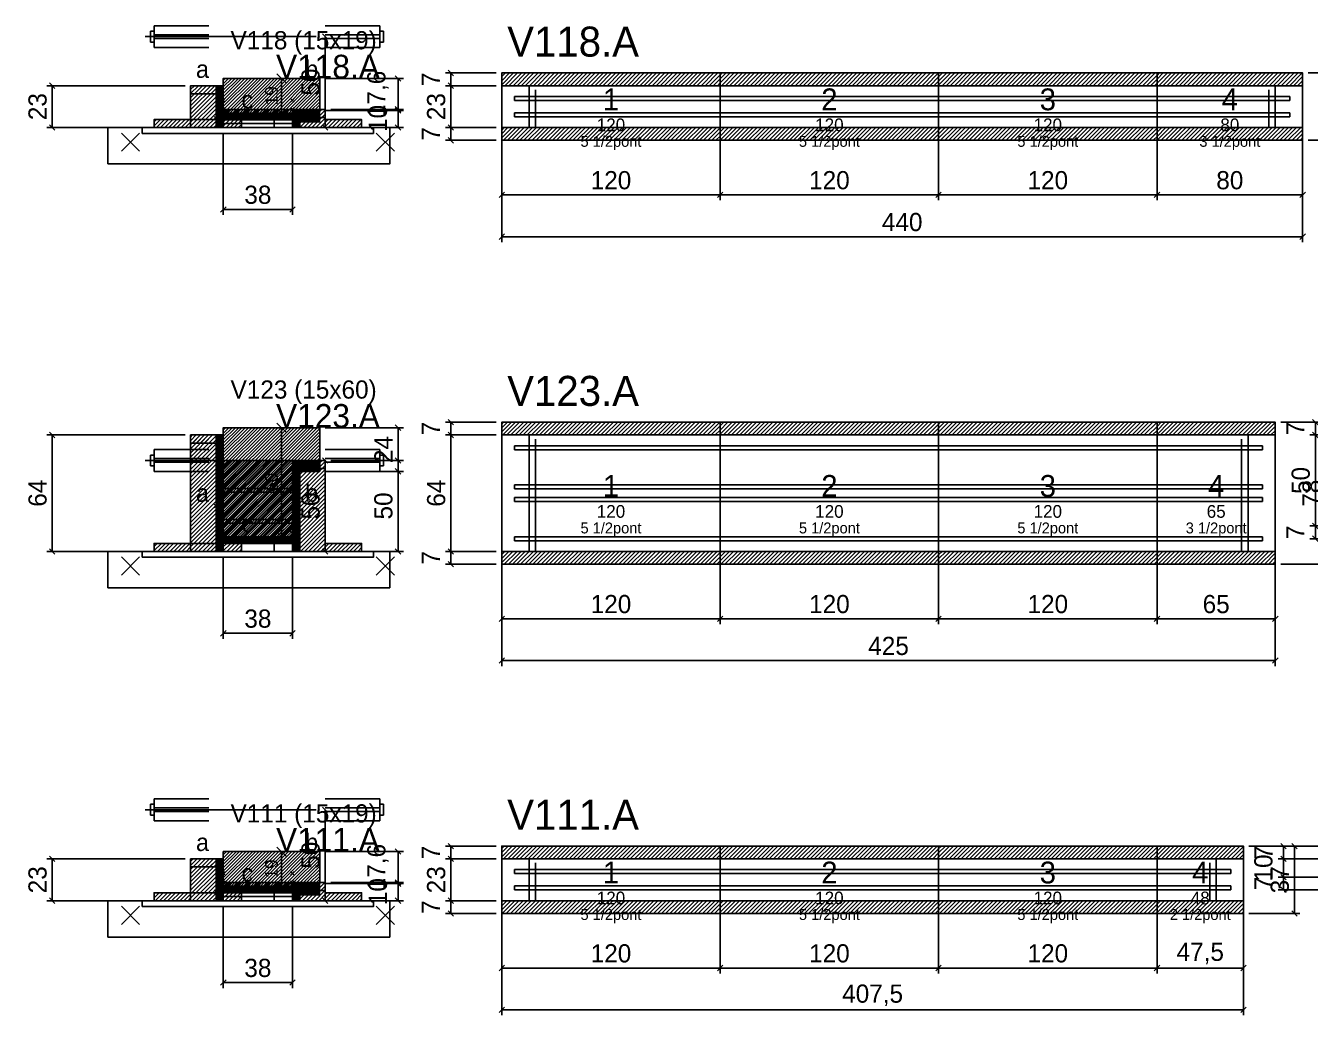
# Model space of a CAD drawing. Extents: x -72 to 3070, y -7480 to 1250.
# Drawn here: x -69 to 637, y -5334 to -4790 of the extents above; entities that cross this region are included whole.
import ezdxf
from ezdxf.enums import TextEntityAlignment as Align

# ---------------------------------------------------------------- set-up
doc = ezdxf.new("R2010")
doc.units = 0
for name, color, linetype in [('5', 5, 'Continuous'), ('BARRA_ANCORAGEM', 126, 'Continuous'), ('barrote', 126, 'Continuous'), ('CONCRETO', 251, 'Continuous'), ('COTA', 241, 'Continuous'), ('Cota Seção (2x)', 241, 'Continuous'), ('detalhes', 7, 'Continuous'), ('Hachura', 251, 'Continuous'), ('HACHURACONCRETO', 251, 'Continuous'), ('Madeira', 126, 'Continuous'), ('NOMENCLATURA', 7, 'Continuous'), ('Painéis', 200, 'Continuous'), ('presilha', 224, 'Continuous'), ('SARR_2.2x7', 40, 'Continuous'), ('SARR_3.5x7', 81, 'Continuous'), ('SARRAFO_2_2X7', 40, 'Continuous'), ('SCO-___-LAJ', 224, 'Continuous'), ('TENSOR', 224, 'Continuous'), ('texto', 7, 'Continuous'), ('Texto Seção', 7, 'Continuous')]:
    doc.layers.add(name, color=color, linetype=linetype)
doc.dimstyles.new('PAINEL', dxfattribs={"dimtxt": 10, "dimasz": 3, "dimexe": 3, "dimexo": 3, "dimgap": 3, "dimtad": 1, "dimblk": 'OBLIQUE', "dimblk1": 'OBLIQUE', "dimcen": 2.5, "dimclrd": 4, "dimclre": 4, "dimclrt": 240, "dimazin": 3, "dimtfac": 1, "dimtmove": 0, "dimatfit": 3})
doc.dimstyles.new('SECAO2X', dxfattribs={"dimtxt": 7, "dimasz": 5, "dimexe": 3, "dimexo": 3, "dimgap": 2, "dimtad": 3, "dimblk": 'OBLIQUE', "dimblk1": 'OBLIQUE', "dimcen": 2.5, "dimclrd": 4, "dimclre": 4, "dimclrt": 1, "dimazin": 3, "dimtfac": 1, "dimtmove": 0, "dimatfit": 3})

# ---------------------------------------------------------------- blocks, each defined once
blk = doc.blocks.new('PAR_ESQ')
for p, q in [((-1, -1), (1, 1)), ((-1, 1), (1, -1))]:
    blk.add_line(p, q)
blk = doc.blocks.new('PAR_FUNDO_ESQ')
for p, q in [((-1, -1), (1, 1)), ((-1, 1), (1, -1))]:
    blk.add_line(p, q)
blk = doc.blocks.new('PAR_FUNDO_DIR')
for p, q in [((-1, -1), (1, 1)), ((-1, 1), (1, -1))]:
    blk.add_line(p, q)
blk = doc.blocks.new('par_int_esq')
for p, q in [((-1, -1), (1, 1)), ((-1, 1), (1, -1))]:
    blk.add_line(p, q)
blk = doc.blocks.new('par_int_dir')
for p, q in [((-1, -1), (1, 1)), ((-1, 1), (1, -1))]:
    blk.add_line(p, q)
blk = doc.blocks.new('_OBLIQUE')
at = {"color": 0, "linetype": 'BYBLOCK'}
blk.add_line((-0.5, -0.5), (0.5, 0.5), dxfattribs=at)

msp = doc.modelspace()

# ---------------------------------------------------------------- hatches: boundary and pattern name
at = {"layer": 'COTA'}
h = msp.add_hatch(dxfattribs=at)
h.set_pattern_fill('ANSI31', scale=0.4)
h.paths.add_polyline_path([(40, -4838), (40, -4819), (93, -4819), (93, -4836.6), (78, -4836.6), (78, -4838)])
h = msp.add_hatch(dxfattribs=at)
h.set_pattern_fill('ANSI31', scale=0.5)
h.paths.add_polyline_path([(193, -4823), (313, -4823), (313, -4816), (193, -4816)])
h = msp.add_hatch(dxfattribs=at)
h.set_pattern_fill('ANSI31', scale=0.5)
h.paths.add_polyline_path([(313, -4823), (433, -4823), (433, -4816), (313, -4816)])
h = msp.add_hatch(dxfattribs=at)
h.set_pattern_fill('ANSI31', scale=0.5)
h.paths.add_polyline_path([(433, -4823), (553, -4823), (553, -4816), (433, -4816)])
h = msp.add_hatch(dxfattribs=at)
h.set_pattern_fill('ANSI31', scale=0.5)
h.paths.add_polyline_path([(553, -4823), (633, -4823), (633, -4816), (553, -4816)])
h = msp.add_hatch(dxfattribs=at)
h.set_pattern_fill('ANSI31', scale=0.5)
h.paths.add_polyline_path([(193, -4853), (313, -4853), (313, -4846), (193, -4846)])
h = msp.add_hatch(dxfattribs=at)
h.set_pattern_fill('ANSI31', scale=0.5)
h.paths.add_polyline_path([(313, -4853), (433, -4853), (433, -4846), (313, -4846)])
h = msp.add_hatch(dxfattribs=at)
h.set_pattern_fill('ANSI31', scale=0.5)
h.paths.add_polyline_path([(433, -4853), (553, -4853), (553, -4846), (433, -4846)])
h = msp.add_hatch(dxfattribs=at)
h.set_pattern_fill('ANSI31', scale=0.5)
h.paths.add_polyline_path([(553, -4853), (633, -4853), (633, -4846), (553, -4846)])
h = msp.add_hatch(dxfattribs=at)
h.set_pattern_fill('ANSI31', scale=0.4)
h.paths.add_polyline_path([(40, -5071), (40, -5011), (93, -5011), (93, -5035), (78, -5035), (78, -5071)])
h = msp.add_hatch(dxfattribs=at)
h.set_pattern_fill('ANSI31', scale=0.5)
h.paths.add_polyline_path([(193, -5015), (313, -5015), (313, -5008), (193, -5008)])
h = msp.add_hatch(dxfattribs=at)
h.set_pattern_fill('ANSI31', scale=0.5)
h.paths.add_polyline_path([(313, -5015), (433, -5015), (433, -5008), (313, -5008)])
h = msp.add_hatch(dxfattribs=at)
h.set_pattern_fill('ANSI31', scale=0.5)
h.paths.add_polyline_path([(433, -5015), (553, -5015), (553, -5008), (433, -5008)])
h = msp.add_hatch(dxfattribs=at)
h.set_pattern_fill('ANSI31', scale=0.5)
h.paths.add_polyline_path([(553, -5015), (618, -5015), (618, -5008), (553, -5008)])
h = msp.add_hatch(dxfattribs=at)
h.set_pattern_fill('ANSI31', scale=0.5)
h.paths.add_polyline_path([(193, -5086), (313, -5086), (313, -5079), (193, -5079)])
h = msp.add_hatch(dxfattribs=at)
h.set_pattern_fill('ANSI31', scale=0.5)
h.paths.add_polyline_path([(313, -5086), (433, -5086), (433, -5079), (313, -5079)])
h = msp.add_hatch(dxfattribs=at)
h.set_pattern_fill('ANSI31', scale=0.5)
h.paths.add_polyline_path([(433, -5086), (553, -5086), (553, -5079), (433, -5079)])
h = msp.add_hatch(dxfattribs=at)
h.set_pattern_fill('ANSI31', scale=0.5)
h.paths.add_polyline_path([(553, -5086), (618, -5086), (618, -5079), (553, -5079)])
h = msp.add_hatch(dxfattribs=at)
h.set_pattern_fill('ANSI31', scale=0.5)
h.paths.add_polyline_path([(193, -5248), (313, -5248), (313, -5241), (193, -5241)])
h = msp.add_hatch(dxfattribs=at)
h.set_pattern_fill('ANSI31', scale=0.5)
h.paths.add_polyline_path([(313, -5248), (433, -5248), (433, -5241), (313, -5241)])
h = msp.add_hatch(dxfattribs=at)
h.set_pattern_fill('ANSI31', scale=0.5)
h.paths.add_polyline_path([(433, -5248), (553, -5248), (553, -5241), (433, -5241)])
h = msp.add_hatch(dxfattribs=at)
h.set_pattern_fill('ANSI31', scale=0.5)
h.paths.add_polyline_path([(553, -5248), (600.5, -5248), (600.5, -5241), (553, -5241)])
h = msp.add_hatch(dxfattribs=at)
h.set_pattern_fill('ANSI31', scale=0.4)
h.paths.add_polyline_path([(40, -5263), (40, -5244), (93, -5244), (93, -5261.6), (78, -5261.6), (78, -5263)])
h = msp.add_hatch(dxfattribs=at)
h.set_pattern_fill('ANSI31', scale=0.5)
h.paths.add_polyline_path([(193, -5278), (313, -5278), (313, -5271), (193, -5271)])
h = msp.add_hatch(dxfattribs=at)
h.set_pattern_fill('ANSI31', scale=0.5)
h.paths.add_polyline_path([(313, -5278), (433, -5278), (433, -5271), (313, -5271)])
h = msp.add_hatch(dxfattribs=at)
h.set_pattern_fill('ANSI31', scale=0.5)
h.paths.add_polyline_path([(433, -5278), (553, -5278), (553, -5271), (433, -5271)])
h = msp.add_hatch(dxfattribs=at)
h.set_pattern_fill('ANSI31', scale=0.5)
h.paths.add_polyline_path([(553, -5278), (600.5, -5278), (600.5, -5271), (553, -5271)])
at = {"layer": 'Hachura'}
h = msp.add_hatch(dxfattribs=at)
h.set_pattern_fill('ANSI31', scale=0.5)
h.paths.add_polyline_path([(22, -4846), (36, -4846), (36, -4823), (22, -4823)])
h = msp.add_hatch(dxfattribs=at)
h.set_pattern_fill('ANSI31', scale=0.5)
h.paths.add_polyline_path([(22, -4827.4), (36, -4827.4), (36, -4823), (22, -4823)])
h = msp.add_hatch(dxfattribs=at)
h.set_pattern_fill('SOLID')
h.paths.add_polyline_path([(36, -4846), (40, -4846), (40, -4823), (36, -4823)])
h = msp.add_hatch(dxfattribs=at)
h.set_pattern_fill('ANSI31', scale=0.5)
h.paths.add_polyline_path([(2, -4846), (22, -4846), (22, -4841.6), (2, -4841.6)])
h = msp.add_hatch(dxfattribs=at)
h.set_pattern_fill('SOLID')
h.paths.add_polyline_path([(40, -4841.6), (78, -4841.6), (78, -4838), (40, -4838)])
h = msp.add_hatch(dxfattribs=at)
h.set_pattern_fill('ANSI31', scale=0.5)
h.paths.add_polyline_path([(40, -4846), (50, -4846), (50, -4841.6), (40, -4841.6)])
h = msp.add_hatch(dxfattribs=at)
h.set_pattern_fill('SOLID')
h.paths.add_polyline_path([(78, -4846), (82, -4846), (82, -4836), (78, -4836)])
h = msp.add_hatch(dxfattribs=at)
h.set_pattern_fill('SOLID')
h.paths.add_polyline_path([(78, -4836), (93, -4836), (93, -4843), (78, -4843)])
h = msp.add_hatch(dxfattribs=at)
h.set_pattern_fill('ANSI31', scale=0.5)
h.paths.add_polyline_path([(82, -4846), (96, -4846), (96, -4836), (82, -4836)])
h = msp.add_hatch(dxfattribs=at)
h.set_pattern_fill('ANSI31', scale=0.5)
h.paths.add_polyline_path([(82, -4840.4), (96, -4840.4), (96, -4836), (82, -4836)])
h = msp.add_hatch(dxfattribs=at)
h.set_pattern_fill('ANSI31', scale=0.5)
h.paths.add_polyline_path([(96, -4846), (116, -4846), (116, -4841.6), (96, -4841.6)])
h = msp.add_hatch(dxfattribs=at)
h.set_pattern_fill('ANSI31', scale=0.5)
h.paths.add_polyline_path([(22, -5079), (36, -5079), (36, -5015), (22, -5015)])
h = msp.add_hatch(dxfattribs=at)
h.set_pattern_fill('ANSI31', scale=0.5)
h.paths.add_polyline_path([(22, -5019.4), (36, -5019.4), (36, -5015), (22, -5015)])
h = msp.add_hatch(dxfattribs=at)
h.set_pattern_fill('SOLID')
h.paths.add_polyline_path([(36, -5079), (40, -5079), (40, -5015), (36, -5015)])
h = msp.add_hatch(dxfattribs=at)
h.set_pattern_fill('SOLID')
h.paths.add_polyline_path([(78, -5079), (82, -5079), (82, -5029), (78, -5029)])
h = msp.add_hatch(dxfattribs=at)
h.set_pattern_fill('SOLID')
h.paths.add_polyline_path([(78, -5029), (93, -5029), (93, -5035), (78, -5035)])
h = msp.add_hatch(dxfattribs=at)
h.set_pattern_fill('ANSI31', scale=0.5)
h.paths.add_polyline_path([(82, -5079), (96, -5079), (96, -5029), (82, -5029)])
h = msp.add_hatch(dxfattribs=at)
h.set_pattern_fill('ANSI31', scale=0.5)
h.paths.add_polyline_path([(82, -5033.4), (96, -5033.4), (96, -5029), (82, -5029)])
h = msp.add_hatch(dxfattribs=at)
h.set_pattern_fill('SOLID')
h.paths.add_polyline_path([(40, -5074.6), (78, -5074.6), (78, -5071), (40, -5071)])
h = msp.add_hatch(dxfattribs=at)
h.set_pattern_fill('ANSI31', scale=0.5)
h.paths.add_polyline_path([(2, -5079), (22, -5079), (22, -5074.6), (2, -5074.6)])
h = msp.add_hatch(dxfattribs=at)
h.set_pattern_fill('ANSI31', scale=0.5)
h.paths.add_polyline_path([(40, -5079), (50, -5079), (50, -5074.6), (40, -5074.6)])
h = msp.add_hatch(dxfattribs=at)
h.set_pattern_fill('ANSI31', scale=0.5)
h.paths.add_polyline_path([(96, -5079), (116, -5079), (116, -5074.6), (96, -5074.6)])
h = msp.add_hatch(dxfattribs=at)
h.set_pattern_fill('ANSI31', scale=0.5)
h.paths.add_polyline_path([(22, -5271), (36, -5271), (36, -5248), (22, -5248)])
h = msp.add_hatch(dxfattribs=at)
h.set_pattern_fill('ANSI31', scale=0.5)
h.paths.add_polyline_path([(22, -5252.4), (36, -5252.4), (36, -5248), (22, -5248)])
h = msp.add_hatch(dxfattribs=at)
h.set_pattern_fill('SOLID')
h.paths.add_polyline_path([(36, -5271), (40, -5271), (40, -5248), (36, -5248)])
h = msp.add_hatch(dxfattribs=at)
h.set_pattern_fill('SOLID')
h.paths.add_polyline_path([(40, -5266.6), (78, -5266.6), (78, -5263), (40, -5263)])
h = msp.add_hatch(dxfattribs=at)
h.set_pattern_fill('SOLID')
h.paths.add_polyline_path([(78, -5271), (82, -5271), (82, -5261), (78, -5261)])
h = msp.add_hatch(dxfattribs=at)
h.set_pattern_fill('SOLID')
h.paths.add_polyline_path([(78, -5261), (93, -5261), (93, -5268), (78, -5268)])
h = msp.add_hatch(dxfattribs=at)
h.set_pattern_fill('ANSI31', scale=0.5)
h.paths.add_polyline_path([(82, -5271), (96, -5271), (96, -5261), (82, -5261)])
h = msp.add_hatch(dxfattribs=at)
h.set_pattern_fill('ANSI31', scale=0.5)
h.paths.add_polyline_path([(82, -5265.4), (96, -5265.4), (96, -5261), (82, -5261)])
h = msp.add_hatch(dxfattribs=at)
h.set_pattern_fill('ANSI31', scale=0.5)
h.paths.add_polyline_path([(2, -5271), (22, -5271), (22, -5266.6), (2, -5266.6)])
h = msp.add_hatch(dxfattribs=at)
h.set_pattern_fill('ANSI31', scale=0.5)
h.paths.add_polyline_path([(40, -5271), (50, -5271), (50, -5266.6), (40, -5266.6)])
h = msp.add_hatch(dxfattribs=at)
h.set_pattern_fill('ANSI31', scale=0.5)
h.paths.add_polyline_path([(96, -5271), (116, -5271), (116, -5266.6), (96, -5266.6)])
at = {"layer": 'HACHURACONCRETO'}
h = msp.add_hatch(dxfattribs=at)
h.set_pattern_fill('ANSI31', scale=0.3)
h.paths.add_polyline_path([(40, -4841.6), (78, -4841.6), (78, -4836), (40, -4836)])
h = msp.add_hatch(dxfattribs=at)
h.set_pattern_fill('ANSI31', scale=0.3)
h.paths.add_polyline_path([(40, -5074.6), (78, -5074.6), (78, -5029), (40, -5029)])
h = msp.add_hatch(dxfattribs=at)
h.set_pattern_fill('ANSI31', scale=0.3)
h.paths.add_polyline_path([(40, -5266.6), (78, -5266.6), (78, -5261), (40, -5261)])

# ---------------------------------------------------------------- linework, layer by layer
for p, q in [((2, -4790), (32, -4790)), ((2, -4790), (2, -4802)), ((96, -4790), (126, -4790)), ((126, -4790), (126, -4802)), ((0, -4793), (0, -4799)), ((2, -4793), (0, -4793)), ((2, -4799), (0, -4799)), ((2, -4795), (32, -4795)), ((2, -4797), (32, -4797)), ((96, -4795), (126, -4795)), ((96, -4797), (126, -4797)), ((126, -4793), (128, -4793)), ((126, -4799), (128, -4799)), ((128, -4793), (128, -4799)), ((2, -4802), (32, -4802)), ((96, -4802), (126, -4802)), ((2, -5023), (32, -5023)), ((2, -5023), (2, -5035)), ((96, -5023), (126, -5023)), ((126, -5023), (126, -5035)), ((0, -5026), (0, -5032)), ((2, -5026), (0, -5026)), ((2, -5032), (0, -5032)), ((2, -5028), (32, -5028)), ((2, -5030), (32, -5030)), ((96, -5028), (126, -5028)), ((96, -5030), (126, -5030)), ((126, -5026), (128, -5026)), ((126, -5032), (128, -5032)), ((128, -5026), (128, -5032)), ((2, -5035), (32, -5035)), ((96, -5035), (126, -5035)), ((2, -5215), (32, -5215)), ((2, -5215), (2, -5227)), ((96, -5215), (126, -5215)), ((126, -5215), (126, -5227)), ((0, -5218), (0, -5224)), ((2, -5218), (0, -5218)), ((2, -5220), (32, -5220)), ((2, -5222), (32, -5222)), ((96, -5220), (126, -5220)), ((96, -5222), (126, -5222)), ((126, -5218), (128, -5218)), ((128, -5218), (128, -5224)), ((2, -5224), (0, -5224)), ((2, -5227), (32, -5227)), ((96, -5227), (126, -5227)), ((126, -5224), (128, -5224))]:
    msp.add_line(p, q)
at = {"layer": 'BARRA_ANCORAGEM'}
for p, q in [((40, -4838.3), (78, -4838.3)), ((40, -4840.3), (40, -4838.3)), ((40, -4840.3), (78, -4840.3)), ((78, -4840.3), (78, -4838.3)), ((40, -4841.7), (78, -4841.7)), ((40, -4843.7), (40, -4841.7)), ((40, -4843.7), (78, -4843.7)), ((78, -4843.7), (78, -4841.7)), ((40, -5044.5), (78, -5044.5)), ((40, -5046.5), (40, -5044.5)), ((78, -5046.5), (78, -5044.5)), ((40, -5046.5), (78, -5046.5)), ((40, -5061.5), (78, -5061.5)), ((40, -5063.5), (40, -5061.5)), ((40, -5063.5), (78, -5063.5)), ((78, -5063.5), (78, -5061.5)), ((40, -5263.3), (78, -5263.3)), ((40, -5265.3), (40, -5263.3)), ((78, -5265.3), (78, -5263.3)), ((40, -5265.3), (78, -5265.3)), ((40, -5266.7), (78, -5266.7)), ((40, -5268.7), (40, -5266.7)), ((40, -5268.7), (78, -5268.7)), ((78, -5268.7), (78, -5266.7))]:
    msp.add_line(p, q, dxfattribs=at)
at = {"layer": 'barrote'}
for points in [[(-23.5, -4866), (131.5, -4866), (131.5, -4846), (-23.5, -4846)], [(-23.5, -5099), (131.5, -5099), (131.5, -5079), (-23.5, -5079)], [(-23.5, -5291), (131.5, -5291), (131.5, -5271), (-23.5, -5271)]]:
    msp.add_lwpolyline(points, close=True, dxfattribs=at)
at = {"layer": 'CONCRETO'}
for points in [[(40, -4838), (40, -4819), (93, -4819), (93, -4836.6), (78, -4836.6), (78, -4838)], [(40, -5071), (40, -5011), (93, -5011), (93, -5035), (78, -5035), (78, -5071)], [(40, -5263), (40, -5244), (93, -5244), (93, -5261.6), (78, -5261.6), (78, -5263)]]:
    msp.add_lwpolyline(points, close=True, dxfattribs=at)
at = {"layer": 'HACHURACONCRETO'}
for points in [[(40, -4841.6), (78, -4841.6), (78, -4836), (40, -4836)], [(40, -5074.6), (78, -5074.6), (78, -5029), (40, -5029)], [(40, -5266.6), (78, -5266.6), (78, -5261), (40, -5261)]]:
    msp.add_lwpolyline(points, close=True, dxfattribs=at)
at = {"layer": 'Madeira'}
for points in [[(22, -4846), (36, -4846), (36, -4823), (22, -4823)], [(22, -4827.4), (36, -4827.4), (36, -4823), (22, -4823)], [(2, -4846), (22, -4846), (22, -4841.6), (2, -4841.6)], [(22, -4846), (36, -4846), (36, -4841.6), (22, -4841.6)], [(40, -4846), (50, -4846), (50, -4841.6), (40, -4841.6)], [(68, -4846), (78, -4846), (78, -4841.6), (68, -4841.6)], [(82, -4846), (96, -4846), (96, -4836), (82, -4836)], [(82, -4840.4), (96, -4840.4), (96, -4836), (82, -4836)], [(96, -4846), (116, -4846), (116, -4841.6), (96, -4841.6)], [(22, -5079), (36, -5079), (36, -5015), (22, -5015)], [(22, -5019.4), (36, -5019.4), (36, -5015), (22, -5015)], [(82, -5079), (96, -5079), (96, -5029), (82, -5029)], [(82, -5033.4), (96, -5033.4), (96, -5029), (82, -5029)], [(2, -5079), (22, -5079), (22, -5074.6), (2, -5074.6)], [(22, -5079), (36, -5079), (36, -5074.6), (22, -5074.6)], [(40, -5079), (50, -5079), (50, -5074.6), (40, -5074.6)], [(68, -5079), (78, -5079), (78, -5074.6), (68, -5074.6)], [(96, -5079), (116, -5079), (116, -5074.6), (96, -5074.6)], [(22, -5271), (36, -5271), (36, -5248), (22, -5248)], [(22, -5252.4), (36, -5252.4), (36, -5248), (22, -5248)], [(82, -5271), (96, -5271), (96, -5261), (82, -5261)], [(82, -5265.4), (96, -5265.4), (96, -5261), (82, -5261)], [(2, -5271), (22, -5271), (22, -5266.6), (2, -5266.6)], [(22, -5271), (36, -5271), (36, -5266.6), (22, -5266.6)], [(40, -5271), (50, -5271), (50, -5266.6), (40, -5266.6)], [(68, -5271), (78, -5271), (78, -5266.6), (68, -5266.6)], [(96, -5271), (116, -5271), (116, -5266.6), (96, -5266.6)]]:
    msp.add_lwpolyline(points, close=True, dxfattribs=at)
at = {"layer": 'Painéis'}
for p, q in [((193, -4823), (313, -4823)), ((193, -4846), (193, -4823)), ((313, -4846), (313, -4823)), ((313, -4846), (313, -4823)), ((313, -4823), (433, -4823)), ((313, -4846), (313, -4823)), ((433, -4846), (433, -4823)), ((433, -4846), (433, -4823)), ((433, -4823), (553, -4823)), ((433, -4846), (433, -4823)), ((553, -4846), (553, -4823)), ((553, -4846), (553, -4823)), ((553, -4823), (633, -4823)), ((553, -4846), (553, -4823)), ((633, -4846), (633, -4823)), ((193, -4846), (313, -4846)), ((313, -4846), (433, -4846)), ((433, -4846), (553, -4846)), ((553, -4846), (633, -4846)), ((193, -5015), (313, -5015)), ((193, -5079), (193, -5015)), ((313, -5079), (313, -5015)), ((313, -5079), (313, -5015)), ((313, -5015), (433, -5015)), ((313, -5079), (313, -5015)), ((433, -5079), (433, -5015)), ((433, -5079), (433, -5015)), ((433, -5015), (553, -5015)), ((433, -5079), (433, -5015)), ((553, -5079), (553, -5015)), ((553, -5079), (553, -5015)), ((553, -5015), (618, -5015)), ((553, -5079), (553, -5015)), ((618, -5079), (618, -5015)), ((193, -5079), (313, -5079)), ((313, -5079), (433, -5079)), ((433, -5079), (553, -5079)), ((553, -5079), (618, -5079)), ((193, -5248), (313, -5248)), ((193, -5271), (193, -5248)), ((313, -5271), (313, -5248)), ((313, -5271), (313, -5248)), ((313, -5248), (433, -5248)), ((313, -5271), (313, -5248)), ((433, -5271), (433, -5248)), ((433, -5271), (433, -5248)), ((433, -5248), (553, -5248)), ((433, -5271), (433, -5248)), ((553, -5271), (553, -5248)), ((553, -5271), (553, -5248)), ((553, -5248), (600.5, -5248)), ((553, -5271), (553, -5248)), ((600.5, -5271), (600.5, -5248)), ((193, -5271), (313, -5271)), ((313, -5271), (433, -5271)), ((433, -5271), (553, -5271)), ((553, -5271), (600.5, -5271))]:
    msp.add_line(p, q, dxfattribs=at)
for points in [[(36, -4846), (40, -4846), (40, -4823), (36, -4823)], [(40, -4841.6), (78, -4841.6), (78, -4838), (40, -4838)], [(78, -4846), (82, -4846), (82, -4836), (78, -4836)], [(78, -4836), (93, -4836), (93, -4836.6), (78, -4836.6)], [(36, -5079), (40, -5079), (40, -5015), (36, -5015)], [(78, -5079), (82, -5079), (82, -5029), (78, -5029)], [(78, -5029), (93, -5029), (93, -5035), (78, -5035)], [(40, -5074.6), (78, -5074.6), (78, -5071), (40, -5071)], [(36, -5271), (40, -5271), (40, -5248), (36, -5248)], [(40, -5266.6), (78, -5266.6), (78, -5263), (40, -5263)], [(78, -5271), (82, -5271), (82, -5261), (78, -5261)], [(78, -5261), (93, -5261), (93, -5261.6), (78, -5261.6)]]:
    msp.add_lwpolyline(points, close=True, dxfattribs=at)
at = {"layer": 'presilha'}
for p, q in [((-16, -4859), (-6, -4849)), ((-16, -4849), (-6, -4859)), ((124, -4859), (134, -4849)), ((124, -4849), (134, -4859)), ((-16, -5092), (-6, -5082)), ((-16, -5082), (-6, -5092)), ((124, -5092), (134, -5082)), ((124, -5082), (134, -5092)), ((-16, -5284), (-6, -5274)), ((-16, -5274), (-6, -5284)), ((124, -5284), (134, -5274)), ((124, -5274), (134, -5284))]:
    msp.add_line(p, q, dxfattribs=at)
at = {"layer": 'SARR_2.2x7'}
for p, q in [((200, -4828.9), (313, -4828.9)), ((200, -4831.1), (200, -4828.9)), ((200, -4831.1), (313, -4831.1)), ((313, -4831.1), (313, -4828.9)), ((313, -4828.9), (433, -4828.9)), ((313, -4831.1), (313, -4828.9)), ((313, -4831.1), (433, -4831.1)), ((433, -4831.1), (433, -4828.9)), ((433, -4828.9), (553, -4828.9)), ((433, -4831.1), (433, -4828.9)), ((433, -4831.1), (553, -4831.1)), ((553, -4831.1), (553, -4828.9)), ((553, -4828.9), (626, -4828.9)), ((553, -4831.1), (553, -4828.9)), ((553, -4831.1), (626, -4831.1)), ((626, -4831.1), (626, -4828.9)), ((200, -4837.9), (313, -4837.9)), ((200, -4840.1), (200, -4837.9)), ((200, -4840.1), (313, -4840.1)), ((313, -4840.1), (313, -4837.9)), ((313, -4837.9), (433, -4837.9)), ((313, -4840.1), (313, -4837.9)), ((313, -4840.1), (433, -4840.1)), ((433, -4840.1), (433, -4837.9)), ((433, -4837.9), (553, -4837.9)), ((433, -4840.1), (433, -4837.9)), ((433, -4840.1), (553, -4840.1)), ((553, -4840.1), (553, -4837.9)), ((553, -4837.9), (626, -4837.9)), ((553, -4840.1), (553, -4837.9)), ((553, -4840.1), (626, -4840.1)), ((626, -4840.1), (626, -4837.9)), ((200, -5020.9), (313, -5020.9)), ((200, -5023.1), (200, -5020.9)), ((200, -5023.1), (313, -5023.1)), ((313, -5023.1), (313, -5020.9)), ((313, -5020.9), (433, -5020.9)), ((313, -5023.1), (313, -5020.9)), ((313, -5023.1), (433, -5023.1)), ((433, -5023.1), (433, -5020.9)), ((433, -5020.9), (553, -5020.9)), ((433, -5023.1), (433, -5020.9)), ((433, -5023.1), (553, -5023.1)), ((553, -5023.1), (553, -5020.9)), ((553, -5020.9), (611, -5020.9)), ((553, -5023.1), (553, -5020.9)), ((553, -5023.1), (611, -5023.1)), ((611, -5023.1), (611, -5020.9)), ((200, -5042.4), (313, -5042.4)), ((200, -5044.6), (200, -5042.4)), ((200, -5044.6), (313, -5044.6)), ((313, -5044.6), (313, -5042.4)), ((313, -5042.4), (433, -5042.4)), ((313, -5044.6), (313, -5042.4)), ((313, -5044.6), (433, -5044.6)), ((433, -5044.6), (433, -5042.4)), ((433, -5042.4), (553, -5042.4)), ((433, -5044.6), (433, -5042.4)), ((433, -5044.6), (553, -5044.6)), ((553, -5044.6), (553, -5042.4)), ((553, -5042.4), (611, -5042.4)), ((553, -5044.6), (553, -5042.4)), ((553, -5044.6), (611, -5044.6)), ((611, -5044.6), (611, -5042.4)), ((200, -5049.4), (313, -5049.4)), ((200, -5051.6), (200, -5049.4)), ((200, -5051.6), (313, -5051.6)), ((313, -5051.6), (313, -5049.4)), ((313, -5049.4), (433, -5049.4)), ((313, -5051.6), (313, -5049.4)), ((313, -5051.6), (433, -5051.6)), ((433, -5051.6), (433, -5049.4)), ((433, -5049.4), (553, -5049.4)), ((433, -5051.6), (433, -5049.4)), ((433, -5051.6), (553, -5051.6)), ((553, -5051.6), (553, -5049.4)), ((553, -5049.4), (611, -5049.4)), ((553, -5051.6), (553, -5049.4)), ((553, -5051.6), (611, -5051.6)), ((611, -5051.6), (611, -5049.4)), ((200, -5070.9), (313, -5070.9)), ((200, -5073.1), (200, -5070.9)), ((200, -5073.1), (313, -5073.1)), ((313, -5073.1), (313, -5070.9)), ((313, -5070.9), (433, -5070.9)), ((313, -5073.1), (313, -5070.9)), ((313, -5073.1), (433, -5073.1)), ((433, -5073.1), (433, -5070.9)), ((433, -5070.9), (553, -5070.9)), ((433, -5073.1), (433, -5070.9)), ((433, -5073.1), (553, -5073.1)), ((553, -5073.1), (553, -5070.9)), ((553, -5070.9), (611, -5070.9)), ((553, -5073.1), (553, -5070.9)), ((553, -5073.1), (611, -5073.1)), ((611, -5073.1), (611, -5070.9)), ((200, -5253.9), (313, -5253.9)), ((200, -5256.1), (200, -5253.9)), ((200, -5256.1), (313, -5256.1)), ((313, -5256.1), (313, -5253.9)), ((313, -5253.9), (433, -5253.9)), ((313, -5256.1), (313, -5253.9)), ((313, -5256.1), (433, -5256.1)), ((433, -5256.1), (433, -5253.9)), ((433, -5253.9), (553, -5253.9)), ((433, -5256.1), (433, -5253.9)), ((433, -5256.1), (553, -5256.1)), ((553, -5256.1), (553, -5253.9)), ((553, -5253.9), (593.5, -5253.9)), ((553, -5256.1), (553, -5253.9)), ((553, -5256.1), (593.5, -5256.1)), ((593.5, -5256.1), (593.5, -5253.9)), ((200, -5262.9), (313, -5262.9)), ((200, -5265.1), (200, -5262.9)), ((200, -5265.1), (313, -5265.1)), ((313, -5265.1), (313, -5262.9)), ((313, -5262.9), (433, -5262.9)), ((313, -5265.1), (313, -5262.9)), ((313, -5265.1), (433, -5265.1)), ((433, -5265.1), (433, -5262.9)), ((433, -5262.9), (553, -5262.9)), ((433, -5265.1), (433, -5262.9)), ((433, -5265.1), (553, -5265.1)), ((553, -5265.1), (553, -5262.9)), ((553, -5262.9), (593.5, -5262.9)), ((553, -5265.1), (553, -5262.9)), ((553, -5265.1), (593.5, -5265.1)), ((593.5, -5265.1), (593.5, -5262.9))]:
    msp.add_line(p, q, dxfattribs=at)
at = {"layer": 'SARR_3.5x7'}
for p, q in [((208, -4846), (208, -4823)), ((211.5, -4846), (211.5, -4825.2)), ((614.5, -4846), (614.5, -4825.2)), ((618, -4846), (618, -4823)), ((208, -4846), (211.5, -4846)), ((614.5, -4846), (618, -4846)), ((208, -5079), (208, -5015)), ((211.5, -5079), (211.5, -5017.2)), ((599.5, -5079), (599.5, -5017.2)), ((603, -5079), (603, -5015)), ((208, -5079), (211.5, -5079)), ((599.5, -5079), (603, -5079)), ((208, -5271), (208, -5248)), ((211.5, -5271), (211.5, -5250.2)), ((582, -5271), (582, -5250.2)), ((585.5, -5271), (585.5, -5248)), ((208, -5271), (211.5, -5271)), ((582, -5271), (585.5, -5271))]:
    msp.add_line(p, q, dxfattribs=at)
at = {"layer": 'SARRAFO_2_2X7'}
for p, q in [((36, -4832.2), (36, -4827.8)), ((36, -4827.8), (40, -4827.8)), ((36, -4832.2), (40, -4832.2)), ((40, -4832.2), (40, -4827.8)), ((36, -4841.2), (36, -4836.8)), ((36, -4836.8), (40, -4836.8)), ((36, -4841.2), (40, -4841.2)), ((40, -4841.2), (40, -4836.8)), ((78, -4843.2), (78, -4838.8)), ((78, -4838.8), (82, -4838.8)), ((82, -4843.2), (82, -4838.8)), ((78, -4843.2), (82, -4843.2)), ((36, -5024.2), (36, -5019.8)), ((36, -5019.8), (40, -5019.8)), ((36, -5024.2), (40, -5024.2)), ((40, -5024.2), (40, -5019.8)), ((78, -5038.2), (78, -5033.8)), ((78, -5033.8), (82, -5033.8)), ((78, -5038.2), (82, -5038.2)), ((82, -5038.2), (82, -5033.8)), ((36, -5045.7), (36, -5041.3)), ((36, -5041.3), (40, -5041.3)), ((36, -5045.7), (40, -5045.7)), ((40, -5045.7), (40, -5041.3)), ((36, -5052.7), (36, -5048.3)), ((36, -5048.3), (40, -5048.3)), ((36, -5052.7), (40, -5052.7)), ((40, -5052.7), (40, -5048.3)), ((78, -5052.7), (78, -5048.3)), ((78, -5048.3), (82, -5048.3)), ((78, -5052.7), (82, -5052.7)), ((82, -5052.7), (82, -5048.3)), ((78, -5059.7), (78, -5055.3)), ((78, -5055.3), (82, -5055.3)), ((78, -5059.7), (82, -5059.7)), ((82, -5059.7), (82, -5055.3)), ((36, -5074.2), (36, -5069.8)), ((36, -5069.8), (40, -5069.8)), ((36, -5074.2), (40, -5074.2)), ((40, -5074.2), (40, -5069.8)), ((78, -5074.2), (78, -5069.8)), ((78, -5069.8), (82, -5069.8)), ((78, -5074.2), (82, -5074.2)), ((82, -5074.2), (82, -5069.8)), ((36, -5257.2), (36, -5252.8)), ((36, -5252.8), (40, -5252.8)), ((36, -5257.2), (40, -5257.2)), ((40, -5257.2), (40, -5252.8)), ((36, -5266.2), (36, -5261.8)), ((36, -5261.8), (40, -5261.8)), ((40, -5266.2), (40, -5261.8)), ((78, -5268.2), (78, -5263.8)), ((78, -5263.8), (82, -5263.8)), ((82, -5268.2), (82, -5263.8)), ((36, -5266.2), (40, -5266.2)), ((78, -5268.2), (82, -5268.2))]:
    msp.add_line(p, q, dxfattribs=at)
at = {"layer": 'SCO-___-LAJ'}
for points in [[(193, -4823), (313, -4823), (313, -4816), (193, -4816)], [(313, -4823), (433, -4823), (433, -4816), (313, -4816)], [(433, -4823), (553, -4823), (553, -4816), (433, -4816)], [(553, -4823), (633, -4823), (633, -4816), (553, -4816)], [(-4.5, -4849.2), (122.5, -4849.2), (122.5, -4846), (-4.5, -4846)], [(193, -4853), (313, -4853), (313, -4846), (193, -4846)], [(313, -4853), (433, -4853), (433, -4846), (313, -4846)], [(433, -4853), (553, -4853), (553, -4846), (433, -4846)], [(553, -4853), (633, -4853), (633, -4846), (553, -4846)], [(193, -5015), (313, -5015), (313, -5008), (193, -5008)], [(313, -5015), (433, -5015), (433, -5008), (313, -5008)], [(433, -5015), (553, -5015), (553, -5008), (433, -5008)], [(553, -5015), (618, -5015), (618, -5008), (553, -5008)], [(-4.5, -5082.2), (122.5, -5082.2), (122.5, -5079), (-4.5, -5079)], [(193, -5086), (313, -5086), (313, -5079), (193, -5079)], [(313, -5086), (433, -5086), (433, -5079), (313, -5079)], [(433, -5086), (553, -5086), (553, -5079), (433, -5079)], [(553, -5086), (618, -5086), (618, -5079), (553, -5079)], [(193, -5248), (313, -5248), (313, -5241), (193, -5241)], [(313, -5248), (433, -5248), (433, -5241), (313, -5241)], [(433, -5248), (553, -5248), (553, -5241), (433, -5241)], [(553, -5248), (600.5, -5248), (600.5, -5241), (553, -5241)], [(-4.5, -5274.2), (122.5, -5274.2), (122.5, -5271), (-4.5, -5271)], [(193, -5278), (313, -5278), (313, -5271), (193, -5271)], [(313, -5278), (433, -5278), (433, -5271), (313, -5271)], [(433, -5278), (553, -5278), (553, -5271), (433, -5271)], [(553, -5278), (600.5, -5278), (600.5, -5271), (553, -5271)]]:
    msp.add_lwpolyline(points, close=True, dxfattribs=at)
at = {"layer": 'TENSOR'}
for p, q in [((-3, -4796), (91, -4796)), ((-3, -5029), (91, -5029)), ((-3, -5221), (91, -5221))]:
    msp.add_line(p, q, dxfattribs=at)

# ---------------------------------------------------------------- block references
at = {"layer": 'Painéis'}
for name, p in [('par_int_esq', (40, -4831)), ('par_int_dir', (78, -4831)), ('PAR_ESQ', (36, -4841)), ('PAR_FUNDO_ESQ', (40, -4836)), ('PAR_FUNDO_DIR', (78, -4836)), ('par_int_esq', (40, -5044)), ('par_int_dir', (78, -5044)), ('PAR_ESQ', (36, -5054)), ('PAR_FUNDO_ESQ', (40, -5069)), ('PAR_FUNDO_DIR', (78, -5069)), ('par_int_esq', (40, -5256)), ('par_int_dir', (78, -5256)), ('PAR_ESQ', (36, -5266)), ('PAR_FUNDO_ESQ', (40, -5261)), ('PAR_FUNDO_DIR', (78, -5261))]:
    msp.add_blockref(name, p, dxfattribs=at)

# ---------------------------------------------------------------- texts
at = {"layer": '5'}
for s, height, p in [('1', 12, (253, -4830.5)), ('2', 12, (373, -4830.5)), ('3', 12, (493, -4830.5)), ('4', 12, (593, -4830.5)), ('120', 7, (253, -4844.5)), ('120', 7, (373, -4844.5)), ('120', 7, (493, -4844.5)), ('80', 7, (593, -4844.5)), ('1', 12, (253, -5043)), ('2', 12, (373, -5043)), ('3', 12, (493, -5043)), ('4', 12, (585.5, -5043)), ('120', 7, (253, -5057)), ('120', 7, (373, -5057)), ('120', 7, (493, -5057)), ('65', 7, (585.5, -5057)), ('1', 12, (253, -5255.5)), ('2', 12, (373, -5255.5)), ('3', 12, (493, -5255.5)), ('4', 12, (576.75, -5255.5)), ('120', 7, (253, -5269.5)), ('120', 7, (373, -5269.5)), ('120', 7, (493, -5269.5)), ('48', 7, (576.75, -5269.5))]:
    msp.add_text(s, height=height, dxfattribs=at).set_placement(p, align=Align.MIDDLE_CENTER)
at = {"layer": 'detalhes'}
for s, p in [('a', (25, -4818.7)), ('b', (85, -4818.7)), ('c', (50, -4835.5)), ('a', (25, -5051.7)), ('b', (85, -5051.7)), ('c', (50, -5068.5)), ('a', (25, -5243.7)), ('b', (85, -5243.7)), ('c', (50, -5260.5))]:
    msp.add_text(s, height=9.6, dxfattribs=at).set_placement(p)
at = {"layer": 'NOMENCLATURA'}
for s, p in [('V118.A', (196, -4807)), ('V123.A', (196, -4999)), ('V111.A', (196, -5232))]:
    msp.add_text(s, height=16.5, dxfattribs=at).set_placement(p)
at = {"layer": 'texto', "char_height": 6, "attachment_point": 5}
for s, insert in [('5 1/2pont', (253, -4854.5)), ('5 1/2pont', (373, -4854.5)), ('5 1/2pont', (493, -4854.5)), ('3 1/2pont', (593, -4854.5)), ('5 1/2pont', (253, -5067)), ('5 1/2pont', (373, -5067)), ('5 1/2pont', (493, -5067)), ('3 1/2pont', (585.5, -5067)), ('5 1/2pont', (253, -5279.5)), ('5 1/2pont', (373, -5279.5)), ('5 1/2pont', (493, -5279.5)), ('2 1/2pont', (576.75, -5279.5))]:
    msp.add_mtext(s, dxfattribs=dict(at, insert=insert))
at = {"layer": 'Texto Seção'}
for s, height, p in [('V118 (15x19)', 10, (44, -4803)), ('V118.A', 13, (69, -4819)), ('V123 (15x60)', 10, (44, -4995)), ('V123.A', 13, (69, -5011)), ('V111 (15x19)', 10, (44, -5228)), ('V111.A', 13, (69, -5244))]:
    msp.add_text(s, height=height, dxfattribs=at).set_placement(p)

# ---------------------------------------------------------------- dimensions: what is measured, and where the dimension line sits
at = {"layer": 'COTA'}
for base, p1, p2 in [((96, -4846), (96, -4846), (96, -4796)), ((136, -4836.6), (93, -4836.6), (93, -4819)), ((165, -4823), (193, -4823), (193, -4816)), ((661, -4853), (633, -4853), (633, -4816)), ((-54, -4846), (2, -4846), (22, -4823)), ((165, -4846), (193, -4846), (193, -4823)), ((136, -4846), (96, -4846), (96, -4836)), ((165, -4853), (193, -4853), (193, -4846)), ((136, -5035), (93, -5035), (93, -5011)), ((165, -5015), (193, -5015), (193, -5008)), ((646, -5086), (618, -5086), (618, -5008)), ((640, -5015), (668, -5015), (668, -5008)), ((-54, -5079), (2, -5079), (22, -5015)), ((165, -5079), (193, -5079), (193, -5015)), ((640, -5065), (668, -5065), (668, -5015)), ((96, -5079), (96, -5079), (96, -5029)), ((136, -5079), (96, -5079), (96, -5029)), ((640, -5072), (668, -5072), (668, -5065)), ((165, -5086), (193, -5086), (193, -5079)), ((96, -5271), (96, -5271), (96, -5221)), ((136, -5261.6), (93, -5261.6), (93, -5244)), ((165, -5248), (193, -5248), (193, -5241)), ((628.5, -5278), (600.5, -5278), (600.5, -5241)), ((622.5, -5248), (650.5, -5248), (650.5, -5241)), ((-54, -5271), (2, -5271), (22, -5248)), ((165, -5271), (193, -5271), (193, -5248)), ((622.5, -5258), (650.5, -5258), (650.5, -5248)), ((622.5, -5265), (650.5, -5265), (650.5, -5258)), ((136, -5271), (96, -5271), (96, -5261)), ((165, -5278), (193, -5278), (193, -5271))]:
    msp.add_linear_dim(base=base, p1=p1, p2=p2, angle=90, dimstyle='PAINEL', dxfattribs=at).render()
for base, p1, p2 in [((40, -4891), (40, -4846), (78, -4846)), ((193, -4883), (193, -4846), (313, -4846)), ((193, -4906), (193, -4846), (633, -4846)), ((313, -4883), (313, -4846), (433, -4846)), ((433, -4883), (433, -4846), (553, -4846)), ((553, -4883), (553, -4846), (633, -4846)), ((40, -5124), (40, -5079), (78, -5079)), ((193, -5116), (193, -5079), (313, -5079)), ((193, -5139), (193, -5079), (618, -5079)), ((313, -5116), (313, -5079), (433, -5079)), ((433, -5116), (433, -5079), (553, -5079)), ((553, -5116), (553, -5079), (618, -5079)), ((40, -5316), (40, -5271), (78, -5271)), ((193, -5308), (193, -5271), (313, -5271)), ((193, -5331), (193, -5271), (600.5, -5271)), ((313, -5308), (313, -5271), (433, -5271)), ((433, -5308), (433, -5271), (553, -5271)), ((553, -5308), (553, -5271), (600.5, -5271))]:
    msp.add_linear_dim(base=base, p1=p1, p2=p2, dimstyle='PAINEL', dxfattribs=at).render()
at = {"layer": 'Cota Seção (2x)'}
for base, p1, p2 in [((72, -4838), (40, -4838), (40, -4819)), ((72, -5071), (40, -5071), (40, -5011)), ((72, -5263), (40, -5263), (40, -5244))]:
    msp.add_linear_dim(base=base, p1=p1, p2=p2, angle=90, dimstyle='SECAO2X', dxfattribs=at).render()

doc.saveas('drawing.dxf')
